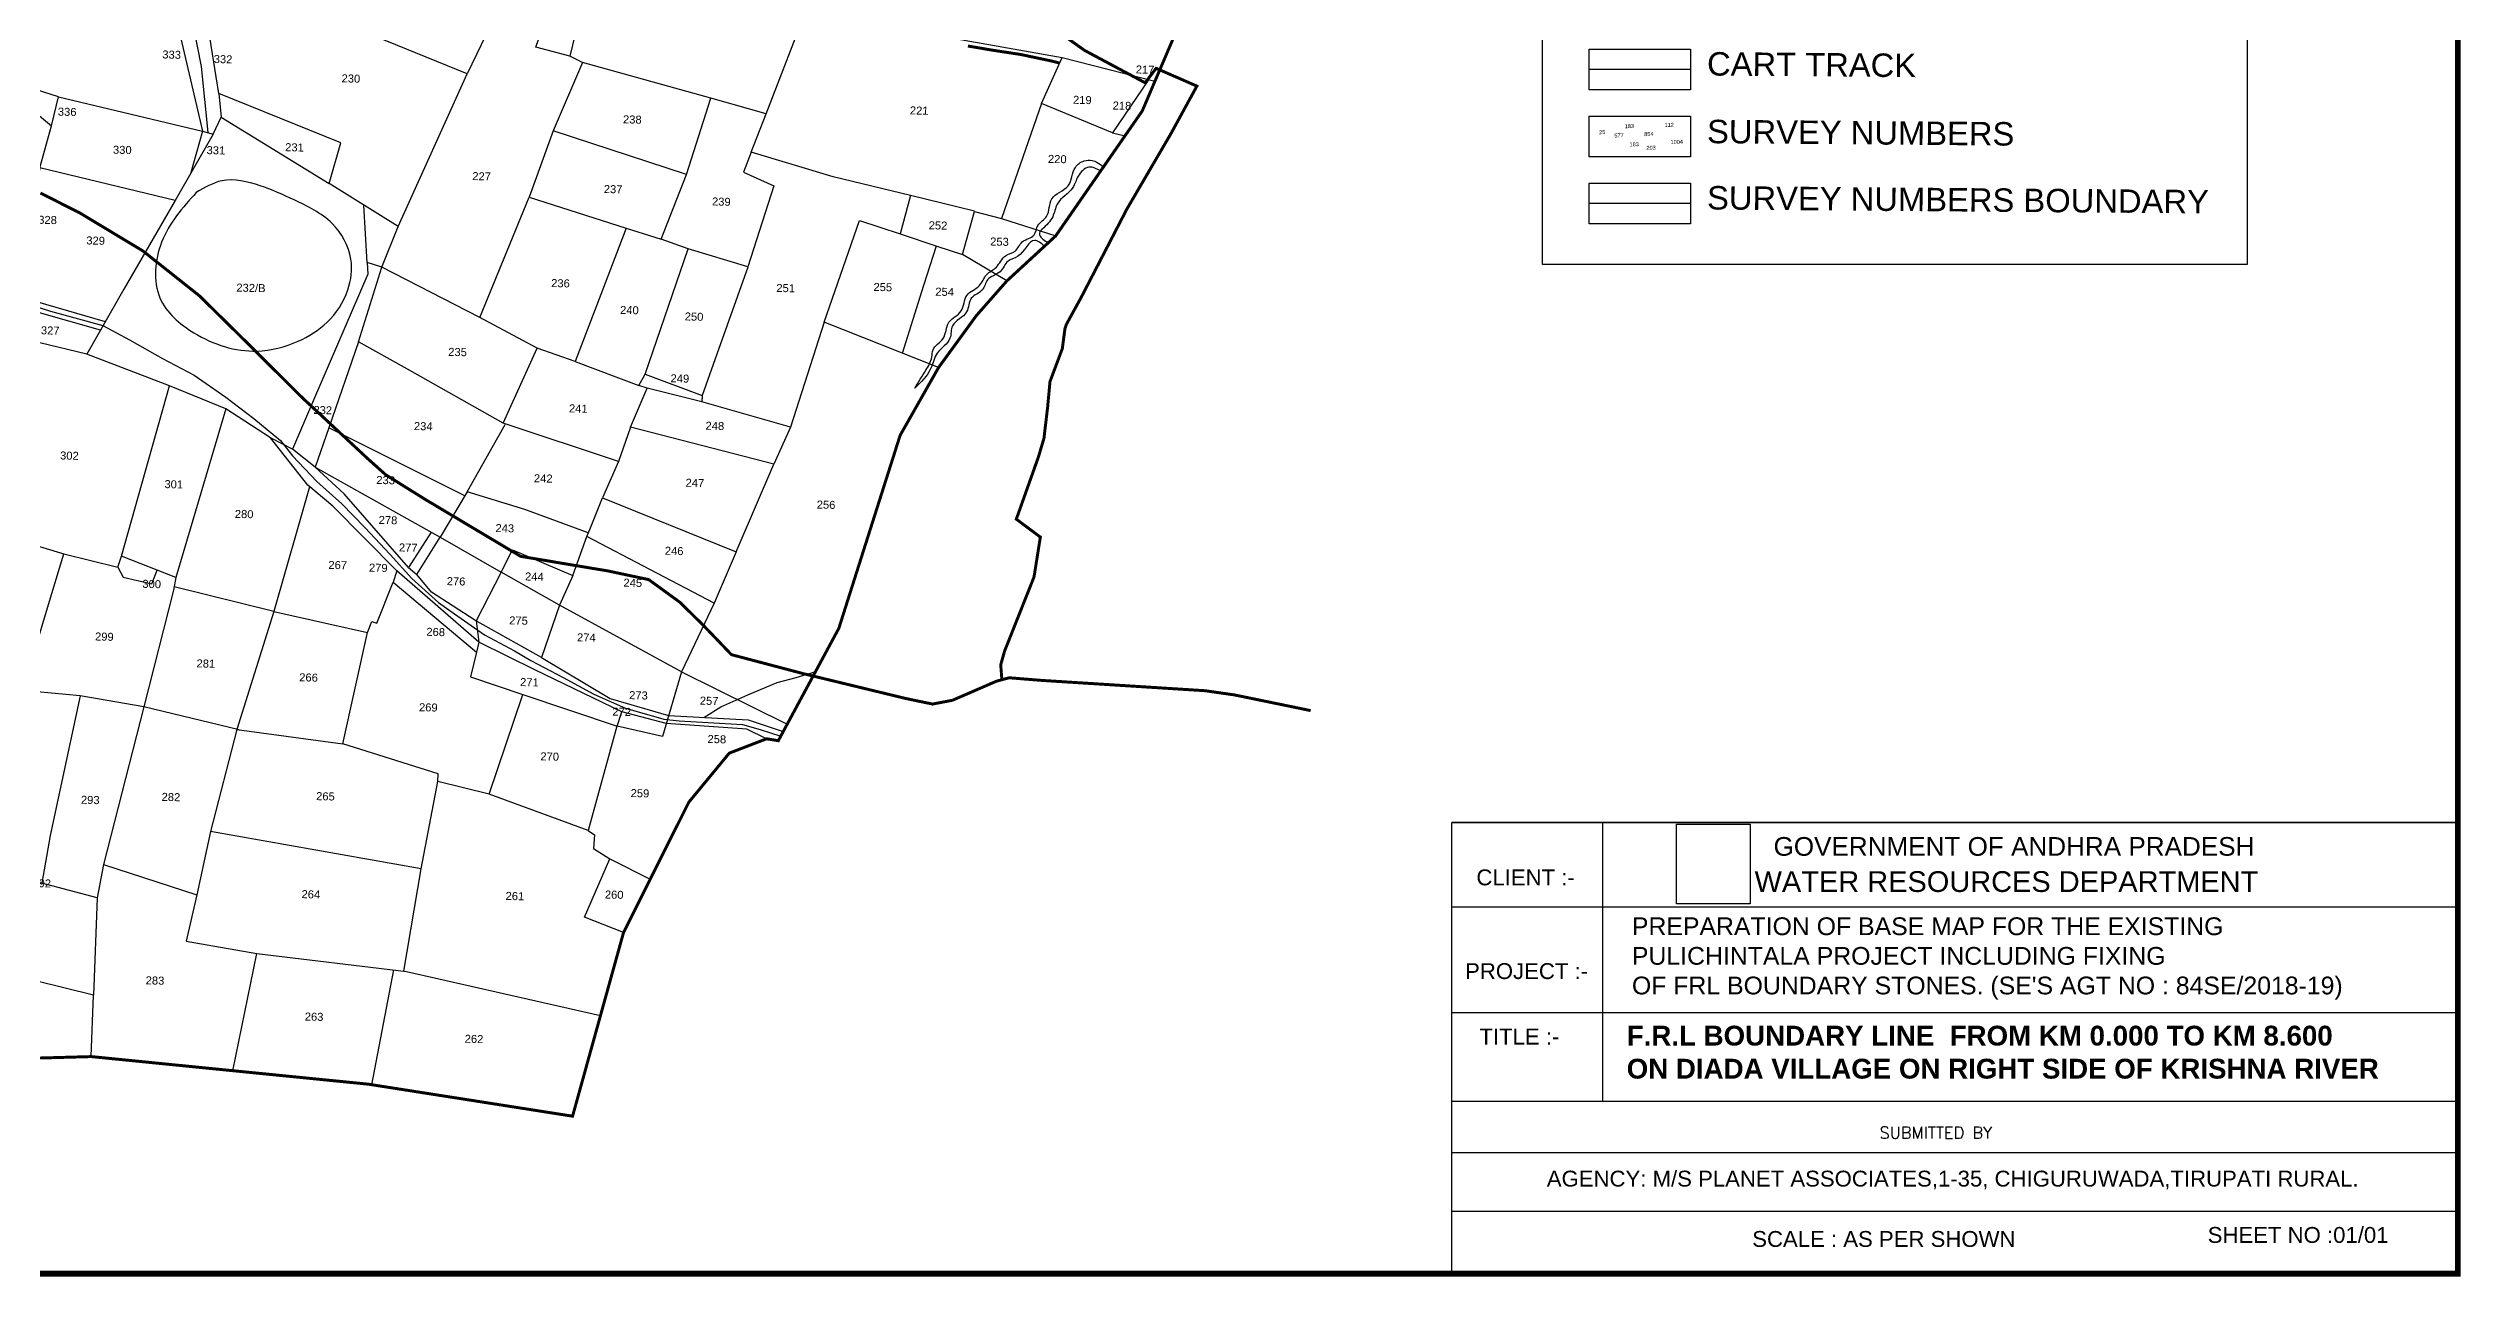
# Model space of a CAD drawing. Header units: millimetres. Extents: x 348367 to 356748, y 1836285 to 1844490.
# Drawn here: x 352675 to 356748, y 1836285 to 1838358 of the extents above; entities that cross this region are included whole.
import ezdxf
from ezdxf.enums import TextEntityAlignment as Align

# ---------------------------------------------------------------- set-up
doc = ezdxf.new("R2010")
doc.units = ezdxf.units.MM
for name, color, linetype in [('BND', 6, 'Continuous'), ('DIMENSION', 7, 'Continuous'), ('Plot', 7, 'Continuous'), ('ROAD', 1, 'Continuous'), ('ROADS', 50, 'Continuous'), ('Stream', 4, 'Continuous'), ('TABLE', 7, 'Continuous'), ('TEXT', 7, 'Continuous')]:
    doc.layers.add(name, color=color, linetype=linetype)
doc.styles.add('I', font='romans.shx', dxfattribs={"width": 0.9, "height": 3})
doc.styles.add('LE', font='arial.ttf', dxfattribs={"height": 3})
doc.styles.get("Standard").update_dxf_attribs({"font": 'arial.ttf'})
picture_1 = doc.add_image_def('image1.png', size_in_pixel=(5098, 5519))

msp = doc.modelspace()

# ---------------------------------------------------------------- linework, layer by layer
at = {"color": 0}
for points in [[(355198, 1839073), (356387.8, 1839073), (356387.8, 1837993.2), (355198, 1837993.2)], [(355276.6, 1838356.7), (355447.9, 1838356.7), (355447.9, 1838288), (355276.6, 1838288)], [(355276.6, 1838243.8), (355447.9, 1838243.8), (355447.9, 1838175.1), (355276.6, 1838175.1)], [(355276.6, 1838130.9), (355447.9, 1838130.9), (355447.9, 1838062.2), (355276.6, 1838062.2)]]:
    msp.add_lwpolyline(points, close=True, dxfattribs=at)
msp.add_lwpolyline([(355045.1, 1837051.7), (356743.3, 1837051.7), (356743.3, 1836289.8), (355045.1, 1836289.8)], close=True)
at = {"layer": 'BND', "lineweight": 30, "const_width": 5}
msp.add_lwpolyline([(354613.6, 1838466.4), (354543.5, 1838302.6), (354522.2, 1838252.6), (354491.1, 1838207.8), (354376, 1838041.6), (354293.6, 1837965.7), (354242, 1837907), (354178.4, 1837819.7), (354113.4, 1837705.1), (354054.5, 1837519.8), (354009.9, 1837379.4), (353922.6, 1837217.3), (353907.7, 1837189.6), (353887.8, 1837192.8), (353824.9, 1837168.6), (353756.7, 1837086), (353691.3, 1836955.5), (353646.4, 1836865.9), (353607.5, 1836725.9), (353560.3, 1836555.8), (353215.7, 1836609.8), (352986.5, 1836632.6), (352747.6, 1836656.4), (352428.3, 1836647.5)], dxfattribs=at)
at = {"layer": 'Plot'}
for points in [[(353616.6, 1838599.6), (353583.7, 1838461.2), (353555.9, 1838344.9), (353498.4, 1838360), (353539.7, 1838480.6), (353584.8, 1838466)], [(352872.1, 1838491), (352935.4, 1838218.4), (352953.4, 1838213.4), (352967.1, 1838241.8)], [(352901.9, 1838488.7), (352933.3, 1838327.4), (352944.4, 1838215.9)], [(353413.6, 1838380.5), (353382.3, 1838315.1), (353192.9, 1838392.5), (353065.8, 1838438.3), (352932.7, 1838473), (352933.2, 1838484.1)], [(352963.2, 1838282.2), (352932.7, 1838473)], [(352646.6, 1838255.5), (352680.5, 1838227.2), (352692.4, 1838276.3), (352628.6, 1838296.6), (352465.8, 1838411.7)], [(354130.6, 1838109.8), (354000.5, 1838141.3), (353862, 1838183.1), (353887.2, 1838247.9), (353959.9, 1838435.8)], [(353213.4, 1837996.5), (353214.5, 1837976.8), (353123, 1837764.3), (353087.3, 1837681.5), (353050.2, 1837700.9), (352974.7, 1837749.6), (352879.8, 1837788.8), (352740.2, 1837842.2), (352660.6, 1837861.3), (352587.6, 1837878), (352598.8, 1837929.2), (352612.2, 1838039.3), (352633.8, 1838175), (352646.6, 1838255.5), (352462.3, 1838384.3)], [(354186.3, 1838378.4), (354387.2, 1838342.5), (354543.5, 1838302.6)], [(353577.3, 1838334.2), (353527.5, 1838219.2), (353486.8, 1838106.9), (353650.8, 1838054.7), (353709.7, 1838035.9), (353752.8, 1838145.3), (353527.5, 1838219.2)], [(353887.2, 1838247.9), (353793.6, 1838274), (353577.3, 1838334.2), (353555.9, 1838344.9)], [(354472, 1838215.4), (354352, 1838265.1), (354387.2, 1838342.5)], [(353403.5, 1837903.9), (353238.2, 1837988.8), (353266, 1838057.5), (353149.1, 1838130), (353169.1, 1838199), (352963.2, 1838282.2), (352967.1, 1838241.8), (353149.1, 1838130)], [(353266, 1838057.5), (353382.3, 1838315.1)], [(354532.7, 1838305.3), (354472, 1838215.4), (354493.2, 1838210.8)], [(352692.4, 1838276.3), (352935.4, 1838218.4)], [(353752.8, 1838145.3), (353793.6, 1838274)], [(354352, 1838265.1), (354284.4, 1838070.8), (354376, 1838041.6)], [(352953.4, 1838213.4), (352889.1, 1838101.3), (352661.1, 1838156.4), (352680.5, 1838227.2)], [(352935.4, 1838218.4), (352915.1, 1838146.6)], [(352661.1, 1838156.4), (352621.8, 1837940.7), (352771.4, 1837897.1)], [(353862, 1838183.1), (353848.8, 1838149.3), (353900.3, 1838126.3), (353856.4, 1837989.4), (353755.7, 1838019.7), (353709.7, 1838035.9)], [(352889.1, 1838101.3), (352802.5, 1837952), (352740.2, 1837842.2)], [(353443, 1837725.4), (353281.5, 1837816.5), (353199, 1837863), (353238.2, 1837988.8), (353213.4, 1837996.5), (353207.6, 1838093.7)], [(353564.9, 1837829.4), (353500.7, 1837852.4), (353403.5, 1837903.9), (353486.8, 1838106.9)], [(354238.9, 1838083.5), (354130.6, 1838109.8), (354113.2, 1838045), (354175.5, 1838024.3), (354218.5, 1838010.5)], [(354293.6, 1837965.7), (354218.5, 1838010.5), (354238.8, 1838083.1), (354284.4, 1838070.8)], [(353650.8, 1838054.7), (353608.1, 1837942.7), (353564.9, 1837829.4), (353672.1, 1837789)], [(354178.4, 1837819.7), (353985, 1837896), (354044.5, 1838067.7), (354113.2, 1838045)], [(353682.9, 1837808.1), (353755.7, 1838019.7)], [(354117.4, 1837843.8), (354153.5, 1837958.4), (354174.7, 1838024.6)], [(353856.2, 1837988.9), (353804.1, 1837842.1), (353779.3, 1837772.2), (353778.5, 1837761.5), (353686.3, 1837784.6), (353672.1, 1837789), (353682.9, 1837808.1), (353779.3, 1837772.2)], [(352763, 1837882.3), (352598.8, 1837929.2)], [(352587.6, 1837878), (352563.3, 1837787.9), (352559.4, 1837770.7), (352528.7, 1837690.4), (352481.5, 1837576.9), (352576.1, 1837542.7), (352701.3, 1837504.8), (352792.5, 1837482.6), (352798.7, 1837501.2), (352879.8, 1837788.8)], [(353985, 1837896), (353928.2, 1837718.6), (353778.5, 1837761.5)], [(353199, 1837863), (353148.7, 1837717.4), (353125.9, 1837651.1), (353087.3, 1837681.5)], [(353637.6, 1837660.8), (353443, 1837725.4), (353500.7, 1837852.4)], [(352974.7, 1837749.6), (352890.5, 1837465.3), (352798.7, 1837501.2)], [(353928.2, 1837718.6), (353900.3, 1837656.6), (353658.3, 1837718.8), (353686.3, 1837784.6)], [(353378.4, 1837602.9), (353148.7, 1837717.4)], [(353382.4, 1837609.6), (353446.6, 1837723.4)], [(353658.3, 1837718.8), (353637.6, 1837660.8), (353611.1, 1837599.3), (353836.5, 1837508.4), (353900.3, 1837656.6)], [(353263.7, 1837476.1), (353155.3, 1837585.3), (353113.2, 1837620.7), (353050.2, 1837700.9)], [(353125.9, 1837651.1), (353336.5, 1837533.3)], [(353283.5, 1837482.1), (353174.7, 1837606.1), (353125.9, 1837651.1)], [(353116.2, 1837618.1), (353055.8, 1837407.8), (352887.6, 1837449.2)], [(353586.8, 1837540.2), (353479.7, 1837579.6), (353382.4, 1837609.6), (353336.5, 1837533.3), (353439.6, 1837474.1), (353458.7, 1837511.8), (353560.5, 1837468.5), (353584.5, 1837534.5)], [(353836.5, 1837508.4), (353799.2, 1837421.9), (353584.5, 1837534.5), (353589.2, 1837545.9), (353610.7, 1837599.4)], [(352890.5, 1837465.3), (352886.6, 1837443.8), (352836.3, 1837246.9), (352729.2, 1837265.2), (352632.4, 1837274.2), (352673.7, 1837413.8), (352701.3, 1837504.8)], [(353321.6, 1837541.7), (353283.5, 1837482.1), (353297.1, 1837469.9)], [(353560.5, 1837468.5), (353538.3, 1837418.2), (353507.8, 1837330.1), (353395.4, 1837393.2), (353322.1, 1837440.3), (353297.1, 1837469.9), (353336.5, 1837533.3)], [(352792.5, 1837482.6), (352801.3, 1837465.4), (352849.7, 1837454.1), (352858.9, 1837477.7)], [(353538.3, 1837418.2), (353439.6, 1837474.1), (353397.8, 1837391.9), (353402.2, 1837355.9), (353398.1, 1837339.1), (353387.8, 1837297.2), (353476.6, 1837267.4), (353635.5, 1837214.1), (353643.3, 1837238.4), (353497.5, 1837308.5), (353402.2, 1837355.9), (353263.7, 1837476.1), (353257.5, 1837457.3), (353398.1, 1837339.1)], [(353055.8, 1837407.8), (353214.3, 1837372), (353221.3, 1837390.7), (353230, 1837388.2), (353257.5, 1837457.3)], [(353055.8, 1837407.8), (352993.2, 1837208.6), (353172.5, 1837184.1)], [(353799.2, 1837421.9), (353744.1, 1837305.7), (353538.3, 1837418.2)], [(353419.5, 1837099.2), (353333, 1837120.9), (353333.4, 1837133.5), (353172.5, 1837184.1), (353214.3, 1837372)], [(353507.8, 1837330.1), (353624, 1837260.8), (353722.4, 1837231.9), (353856.5, 1837224.6), (353910.7, 1837206.7)], [(353744.1, 1837305.7), (353712.1, 1837196.9), (353635.5, 1837214.1)], [(353744.1, 1837305.7), (353922.6, 1837217.3)], [(352729.2, 1837265.2), (352678.3, 1837029.7), (352664, 1836948.9)], [(353586.5, 1837038.1), (353419.5, 1837099.2), (353476.1, 1837267.6)], [(352997.6, 1837208), (352836.3, 1837246.9), (352768.2, 1836980.8), (352757.9, 1836924.2), (352664, 1836948.9), (352576.9, 1836974)], [(353887.8, 1837192.8), (353854.5, 1837209.3), (353718.4, 1837218.5), (353643.3, 1837238.4)], [(352993.2, 1837208.6), (352948.8, 1837036.6)], [(353635.1, 1837214.2), (353586.5, 1837038.1), (353597.5, 1837030.6), (353595.7, 1837007.5), (353623, 1836990.2), (353691.5, 1836955.9)], [(353304.8, 1836973.1), (353333, 1837120.9)], [(353275.5, 1836800.7), (353304.8, 1836973.1), (352948.8, 1837036.6), (352926, 1836929.5)], [(352768.2, 1836980.8), (352926, 1836929.5), (352907.7, 1836851.3), (353027.5, 1836830.4), (353280.1, 1836800.1), (353607.5, 1836725.9)], [(353646.4, 1836865.9), (353580.6, 1836891.9), (353623, 1836990.2)], [(352757.9, 1836924.2), (352751.4, 1836760.3), (352504.7, 1836821)], [(352986.5, 1836632.6), (353027.5, 1836830.4)], [(353258.2, 1836802.8), (353221.1, 1836609)], [(352747.6, 1836656.4), (352751.4, 1836760.3)]]:
    msp.add_lwpolyline(points, dxfattribs=at)
at = {"layer": 'ROAD'}
for p, q in [((352610.8, 1837936.7), (352678.8, 1837914.4)), ((352678.8, 1837914.4), (352767.3, 1837890.2)), ((352767.3, 1837890.2), (352812.3, 1837866)), ((352812.3, 1837866), (352868.1, 1837834.8)), ((352868.1, 1837834.8), (352921.3, 1837806.6)), ((352921.3, 1837806.6), (352975.1, 1837769.2)), ((352975.1, 1837769.2), (353022.1, 1837733.4)), ((353022.1, 1837733.4), (353067.2, 1837696.2)), ((353067.2, 1837696.2), (353087.5, 1837670.5)), ((353087.5, 1837670.5), (353128.8, 1837627)), ((353128.8, 1837627), (353170.8, 1837589.5)), ((353170.8, 1837589.5), (353209.7, 1837549.3)), ((353209.7, 1837549.3), (353252.1, 1837503.8)), ((353252.1, 1837503.8), (353289, 1837463.5)), ((353289, 1837463.5), (353334, 1837422.6)), ((353334, 1837422.6), (353361, 1837403.5)), ((353361, 1837403.5), (353411.6, 1837368.3)), ((353411.6, 1837368.3), (353462.2, 1837341.5)), ((353462.2, 1837341.5), (353489.7, 1837324.9)), ((353489.7, 1837324.9), (353544.2, 1837296.2)), ((353937.6, 1837296.1), (353970.9, 1837306.5)), ((353544.2, 1837296.2), (353596.4, 1837268.4)), ((353596.4, 1837268.4), (353649.5, 1837244.4)), ((353810.4, 1837246.9), (353856, 1837267.1)), ((353856, 1837267.1), (353905.9, 1837287.6)), ((353905.9, 1837287.6), (353937.6, 1837296.1)), ((353649.5, 1837244.4), (353714.4, 1837225.9)), ((353714.4, 1837225.9), (353740.4, 1837222.9)), ((353740.4, 1837222.9), (353789.5, 1837220.2)), ((353782.2, 1837228.5), (353810.4, 1837246.9)), ((353789.5, 1837220.2), (353847.3, 1837216.7)), ((353847.3, 1837216.7), (353877.3, 1837208.5)), ((353877.3, 1837208.5), (353912, 1837197.4)), ((353910.7, 1837206.7), (353916, 1837204.9))]:
    msp.add_line(p, q, dxfattribs=at)
at = {"layer": 'ROAD', "color": 0, "const_width": 10}
msp.add_lwpolyline([(348372.1, 1844485), (356743.3, 1844485), (356743.3, 1836289.8), (348372.1, 1836289.8)], close=True, dxfattribs=at)
at = {"layer": 'ROAD'}
msp.add_lwpolyline([(355447.9, 1838322.4), (355276.6, 1838322.4)], dxfattribs=at)
at = {"layer": 'ROAD', "color": 0}
msp.add_lwpolyline([(355447.9, 1838096.6), (355276.6, 1838096.6)], dxfattribs=at)
at = {"layer": 'ROADS', "color": 40, "const_width": 5}
for points in [[(354360, 1838400.6), (354425, 1838354.6), (354527, 1838300.1), (354545.6, 1838324.5), (354614.4, 1838294.5), (354570.3, 1838213.8), (354496, 1838086.6), (354418.9, 1837937.6), (354394.2, 1837892.6), (354391.7, 1837885.6), (354387.2, 1837851.4), (354366.4, 1837795.8), (354362.4, 1837752.8), (354356.2, 1837700), (354347, 1837669), (354309.5, 1837563.5), (354350.1, 1837533.3), (354339.4, 1837465.9), (354289.7, 1837340.8), (354283.2, 1837317.7), (354285.3, 1837290.4)], [(354227.8, 1838362.1), (354272.4, 1838354.6), (354316.7, 1838347.9), (354369.1, 1838336.8), (354383.3, 1838333.2)], [(352662, 1838113.9), (352728, 1838080.6), (352834.8, 1838016.3), (352930.2, 1837940.6), (353005.2, 1837866.7), (353104.5, 1837768), (353214.7, 1837665.4), (353244.8, 1837638.5), (353312.3, 1837596.4), (353472.5, 1837500.8), (353620.2, 1837476.1), (353688.9, 1837461.5), (353741.4, 1837423.3), (353780.6, 1837384.8), (353828.6, 1837334.8), (353950.1, 1837302.7), (354122.6, 1837260.9), (354168.1, 1837251.4), (354201.9, 1837257.9), (354275.9, 1837290), (354297.4, 1837295.8), (354352, 1837291.4), (354627.6, 1837274), (354677.1, 1837267), (354806.5, 1837240.4)]]:
    msp.add_lwpolyline(points, dxfattribs=at)
at = {"layer": 'Stream'}
for points in [[(354138.4, 1837784.6), (354156.8, 1837815.1), (354167, 1837837.1), (354168.9, 1837849.2), (354185.9, 1837868.3), (354195.8, 1837895.9), (354216.4, 1837914.9), (354226.3, 1837941.7), (354246.9, 1837957.4), (354259.5, 1837976.4), (354275.8, 1837989), (354291.2, 1838007.9), (354307.3, 1838015.7), (354319.5, 1838031.4), (354339.4, 1838043.3), (354346, 1838059), (354360.7, 1838074.6), (354369.5, 1838104.1), (354396.9, 1838126.2), (354409.3, 1838157.3), (354423.8, 1838168.3), (354437.6, 1838169), (354446.3, 1838165.4), (354456.8, 1838158.2)], [(354452, 1838151.3), (354432.2, 1838157.6), (354413.8, 1838142.2), (354404.8, 1838123.1), (354378.6, 1838095.4), (354370.9, 1838073.9), (354353.1, 1838052.8), (354348.8, 1838046.5), (354349.9, 1838041), (354354.3, 1838036.3), (354363.2, 1838029.8)], [(352924.9, 1838114.9), (352968.3, 1838134.6), (353032.7, 1838126.3), (353090.5, 1838102.3), (353154.2, 1838062.7), (353186, 1838002.1), (353180.9, 1837950.5), (353145.9, 1837895.9), (353096.9, 1837863.8), (353027.5, 1837847.2), (352921.1, 1837878.1), (352863.7, 1837936.9), (352866.4, 1838031), (352924.9, 1838114.9)], [(354357.3, 1838024.4), (354340.5, 1838034), (354311.6, 1838006.8), (354295.6, 1837999.1), (354282, 1837981.2), (354261, 1837967.4), (354252.5, 1837950.8), (354233.4, 1837936.4), (354225.6, 1837913.4), (354201.7, 1837889.9), (354197.5, 1837868.9), (354176, 1837843.8), (354165.3, 1837818.5), (354138.4, 1837784.6)]]:
    msp.add_spline(points, degree=3, dxfattribs=at)
at = {"layer": 'TABLE'}
for p, q in [((356743.3, 1837051.7), (355045.1, 1837051.7)), ((355299.7, 1836580.5), (355299.7, 1837051.7)), ((356743.3, 1836908.4), (355045.1, 1836908.4)), ((356743.3, 1836730.5), (355045.1, 1836730.5)), ((356743.3, 1836580.5), (355045.1, 1836580.5)), ((356743.3, 1836493.9), (355045.1, 1836493.9)), ((356743.3, 1836395.2), (355045.1, 1836395.2))]:
    msp.add_line(p, q, dxfattribs=at)

# ---------------------------------------------------------------- texts
at = {"layer": 'DIMENSION'}
for s, p in [('333', (352883.4, 1838347.6)), ('332', (352970.2, 1838339.9)), ('217', (354526.9, 1838322.3)), ('230', (353186.1, 1838307.3)), ('219', (354421, 1838271.1)), ('336', (352707, 1838251.1)), ('238', (353661.2, 1838238.1)), ('221', (354145.6, 1838253.2)), ('218', (354487.9, 1838261.4)), ('231', (353090.8, 1838191.1)), ('330', (352800.1, 1838186.8)), ('331', (352958.1, 1838186.1)), ('220', (354378.7, 1838171.3)), ('227', (353406.8, 1838142.3)), ('237', (353628.8, 1838120.5)), ('328', (352673.9, 1838068.6)), ('239', (353811.5, 1838099.5)), ('329', (352755.1, 1838033.7)), ('252', (354177.3, 1838059.3)), ('253', (354281.1, 1838031.9)), ('232/B', (353017.3, 1837953.9)), ('236', (353539.9, 1837961.7)), ('251', (353920.1, 1837953.5)), ('255', (354084.1, 1837955.2)), ('254', (354188.5, 1837947.2)), ('240', (353656.3, 1837916.4)), ('250', (353765.4, 1837905.4)), ('327', (352678.4, 1837882)), ('235', (353366.1, 1837845.6)), ('249', (353741.5, 1837801)), ('232', (353138.6, 1837747.6)), ('241', (353570, 1837750.2)), ('234', (353308.2, 1837720.4)), ('248', (353800.6, 1837721)), ('302', (352710.8, 1837670.7)), ('301', (352887, 1837622.4)), ('233', (353244.7, 1837629.4)), ('242', (353510.8, 1837632.3)), ('247', (353766.9, 1837624.7)), ('256', (353988.3, 1837587.9)), ('280', (353005.8, 1837572.1)), ('278', (353248.7, 1837561.9)), ('243', (353445.9, 1837548.2)), ('277', (353282.9, 1837515.5)), ('246', (353731.8, 1837509.9)), ('267', (353163.8, 1837486)), ('279', (353232.3, 1837481.4)), ('276', (353363.6, 1837458.6)), ('244', (353495.8, 1837466.5)), ('245', (353662, 1837456.1)), ('300', (352849.7, 1837454.1)), ('275', (353469.1, 1837392.4)), ('299', (352769.8, 1837365.2)), ('268', (353329.2, 1837373.1)), ('274', (353583.6, 1837363.8)), ('281', (352941.2, 1837319.8)), ('266', (353114.6, 1837296.3)), ('271', (353487.4, 1837288.2)), ('273', (353671.6, 1837266.2)), ('257', (353790.9, 1837256.9)), ('269', (353316.8, 1837245.8)), ('272', (353643.3, 1837238.4)), ('258', (353803.9, 1837192.2)), ('270', (353521.7, 1837162.9)), ('293', (352746, 1837089.6)), ('282', (352882.2, 1837094.5)), ('265', (353143.1, 1837095.7)), ('259', (353674.1, 1837100.9)), ('292', (352664, 1836948.9)), ('264', (353118.5, 1836930.3)), ('261', (353463, 1836927.3)), ('260', (353630.6, 1836929.7)), ('283', (352855.3, 1836784.8)), ('263', (353123.9, 1836723.7)), ('262', (353393.9, 1836686.2))]:
    msp.add_text(s, height=13.51, rotation=358.6356, dxfattribs=at).set_placement(p, align=Align.MIDDLE_CENTER)
at = {"layer": 'TABLE'}
for s, height, style, p in [('GOVERNMENT OF ANDHRA PRADESH', 31.51, 'LE', (355588, 1836995.4)), ('CLIENT :-', 26.76, 'LE', (355086.3, 1836945.5)), ('WATER RESOURCES DEPARTMENT', 35.011, 'LE', (355556, 1836934.3)), ('PROJECT :-', 26.76, 'LE', (355067.2, 1836787.3)), ('TITLE :-', 26.76, 'LE', (355091.4, 1836676.8)), ('SUBMITTED BY ', 19.975, 'I', (355767, 1836518)), ('SHEET NO :01/01', 26.756, 'LE', (356321, 1836342)), ('SCALE : AS PER SHOWN', 26.756, 'LE', (355552, 1836335.2))]:
    msp.add_text(s, height=height, dxfattribs=dict(at, style=style)).set_placement(p)
at = {"layer": 'TABLE', "attachment_point": 1, "style": 'LE'}
for s, insert, char_height, width in [("PREPARATION OF BASE MAP FOR THE EXISTING\\PPULICHINTALA PROJECT INCLUDING FIXING\\POF FRL BOUNDARY STONES. (SE'S AGT NO : 84SE/2018-19)", (355348.9, 1836891.4), 29.995, 1199.007), ('{\\fArial|b1|i0|c0|p34;\\C1;F.R.L BOUNDARY LINE  FROM KM 0.000 TO KM 8.600 \\PON DIADA VILLAGE ON RIGHT SIDE OF KRISHNA RIVER}', (355340.1, 1836708.5), 33.46, 1402.052), ('\\pi183.96;AGENCY: M/S PLANET ASSOCIATES,1-35, CHIGURUWADA,TIRUPATI RURAL.', (355021.2, 1836463.8), 26.756, 1735.448)]:
    msp.add_mtext(s, dxfattribs=dict(at, insert=insert, char_height=char_height, width=width))
at = {"layer": 'TEXT', "color": 0}
for s, height, p in [('CART TRACK', 39.55, (355475.6, 1838312.4)), ('SURVEY NUMBERS', 39.551, (355475.6, 1838198.2)), ('SURVEY NUMBERS BOUNDARY', 39.551, (355475.6, 1838086.3))]:
    msp.add_text(s, height=height, rotation=359.5381, dxfattribs=at).set_placement(p)
at = {"layer": 'TEXT'}
for s, p in [('25', (355293.6, 1838213.3)), ('577', (355319.3, 1838207.7)), ('183', (355336.8, 1838223.4)), ('183', (355345, 1838192.8)), ('854', (355369.7, 1838210)), ('112', (355404.1, 1838225.5)), ('1004', (355414.2, 1838196.7)), ('203', (355373.5, 1838186.9))]:
    msp.add_text(s, height=6.71, rotation=1.2022, dxfattribs=at).set_placement(p)

# ---------------------------------------------------------------- pictures from other files: only their frames are drawn
image = msp.add_image(picture_1, insert=(355424.2, 1836914.4), size_in_units=(124.1, 134.4))
image.dxf.flags = 7

doc.saveas('drawing.dxf')
